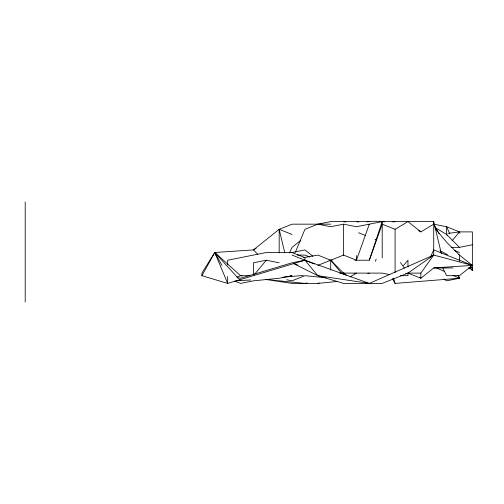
<?xml version="1.0" encoding="UTF-8"?>
<svg xmlns="http://www.w3.org/2000/svg" width="504" height="504" viewBox="0 0 504 504"><rect width="100%" height="100%" fill="white"/><g stroke="black" fill="none" stroke-linecap="round" stroke-linejoin="round"><path stroke-width="0.76" d="M354.936 260.221L369.331 260.221L382.208 221.59L433.724 221.59L441.34 253.588M317.816 265.375L343.571 255.074L356.448 260.221L369.331 224.167M369.331 260.221L382.208 224.167L395.086 229.314L407.969 221.59L420.846 231.89L433.724 224.167M375.373 261.33L376.16 259.119M295.35 252.315L304.933 229.314L317.816 224.167L330.693 221.59L369.331 221.59M289.479 253.014L292.055 247.344L300.642 240.477M430.504 257.002L433.724 249.921L472.361 265.375L459.484 275.682L446.601 275.682L442.777 268.021M435.21 228.52L446.601 242.197L459.484 255.074L472.361 265.375L433.724 255.074L369.331 283.406L304.933 260.221L227.663 283.406L201.902 275.682L214.786 252.498L253.417 249.921L256.082 248.321M405.695 273.559L407.969 273.105L420.846 278.252L420.846 273.105L433.724 255.074L407.969 273.105L382.208 283.406L343.571 283.406L317.816 275.682L293.448 263.498M254.413 274.491L266.301 260.221L279.178 262.798M403.509 265.577L407.969 260.221L407.969 267.044M452.05 240.805L459.484 231.89L446.601 226.737L434.479 224.318M330.693 224.167L292.055 224.167L279.178 229.314L253.417 249.921L257.802 254.306M472.361 265.375L433.724 267.952L420.846 278.252L419.7 277.225M350.009 276.967L356.448 273.105L354.18 273.559M236.962 277.112L240.54 275.682L249.965 275.682M307.207 282.952L304.933 283.406L265.91 279.506L292.055 283.406L317.816 283.406L319.284 282.964M382.208 257.872L382.208 221.59L356.448 226.737L343.571 224.167L330.693 226.737L317.816 224.167M392.818 222.043L395.086 221.59M227.663 264.858L227.663 260.221L266.301 252.498L292.055 252.498L304.933 249.921L312.908 256.297M266.301 260.221L253.417 262.798L253.417 274.919M451.149 247.344L459.484 247.344L472.361 244.768M367.813 273.407L369.331 273.105M458.193 275.423L459.484 278.252L446.601 280.829L443.986 279.084M447.892 233.434L459.484 231.89L459.976 233.377M317.816 283.406L337.327 281.452M235.998 280.829L250.734 279.959M282.87 277.2L303.257 275.455M392.433 278.636L395.086 283.406L459.484 278.252L458.092 275.468M458.312 231.89L472.361 231.89L472.361 270.528L469.501 267.952M297.36 255.074L304.933 255.074L309.941 257.078M303.421 257.651L317.816 255.074L330.693 260.221L343.571 273.105L346.639 275.556M329.175 260.221L332.205 260.221M433.724 267.952L453.039 267.952M468.5 267.952L472.361 267.952L470.289 266.849M339.784 273.105L382.208 273.105L389.787 274.617M420.846 273.105L407.969 273.105L407.969 275.682L400.39 275.682M290.543 275.682L292.055 275.682L279.178 278.252L253.417 280.829L240.54 283.406L234.814 281.119M326.012 277.786L304.933 275.682L292.055 280.829L286.751 279.77M369.331 283.406L317.816 275.682L304.933 260.221L292.055 262.798L240.54 278.252L237.51 277.647M242.078 275.909L240.54 275.682L214.786 252.498L201.902 273.105L201.902 275.682M356.448 221.59L358.722 222.043M343.571 221.59L345.845 222.043M345.089 273.407L343.571 273.105L343.571 274.573M454.476 250.494L459.484 252.498M470.213 267.095L472.361 267.952M358.596 232.747L365.753 235.614M375.052 239.331L376.482 239.904M279.178 252.888L279.178 229.314L292.055 234.467M292.055 252.498L304.933 257.651L304.933 260.593M292.055 255.074L314.238 263.945M293.517 263.384L297.889 265.136M436.584 267.952L444.459 271.492M453.039 275.36L459.484 278.252M439.935 250.658L447.521 254.703M435.009 227.512L446.601 234.467L459.484 247.344M418.27 230.347L420.846 231.89M458.193 254.299L459.484 255.074L459.484 261.179M238.436 278.517L214.786 252.498L227.663 283.406L227.663 276.45M239.488 279.676L240.54 280.829M341.592 273.3L330.693 260.221L330.693 270.075M400.415 262.534L404.416 268.128M447.432 235.796L446.601 234.467L446.601 226.737L449.82 233.825M434.101 224.847L439.028 233.711M221.981 265.451L214.786 252.498L216.714 256.75M471.864 269.041L472.361 270.528M393.536 278.12L395.086 283.406M279.178 229.314L284.798 252.932M433.724 221.59L433.724 255.408M395.086 229.314L395.086 272.538M356.448 255.503L356.448 260.221M343.571 224.167L343.571 255.522M25.2 202.009L25.2 301.99M367.032 221.854A65.999 65.999 0 0 1 384.508 221.854"/></g></svg>
